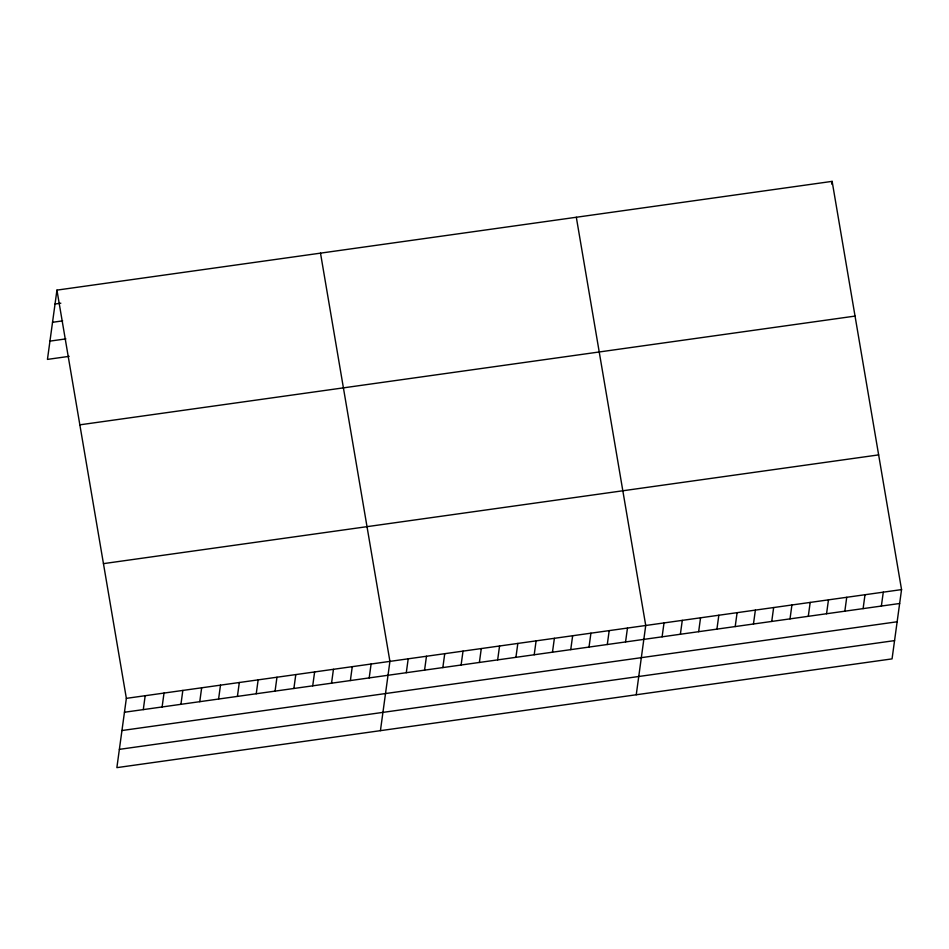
<?xml version="1.0" encoding="UTF-8"?>
<svg xmlns="http://www.w3.org/2000/svg" width="949" height="949" viewBox="0 0 949 949"><rect width="100%" height="100%" fill="white"/><g stroke="black" fill="none" stroke-linecap="round" stroke-linejoin="round"><path stroke-width="1.42" d="M56.94 290.121L126.359 698.357L116.869 767.634L892.06 658.879L901.55 589.602L832.131 181.366L56.94 290.121L47.45 359.398L69.17 356.349M143.287 709.615L145.185 695.712M162.113 706.969L164.011 693.078M180.939 704.324L182.837 690.433M199.764 701.691L201.662 687.8M218.59 699.045L220.488 685.154M237.416 696.4L239.314 682.509M256.242 693.766L258.14 679.875M275.068 691.121L276.966 677.23M293.893 688.476L295.791 674.585M312.719 685.842L314.617 671.951M331.545 683.197L333.443 669.306M350.371 680.552L352.269 666.661M369.197 677.918L371.095 664.027M380.43 730.659L389.92 661.382L320.501 253.146M406.291 672.711L408.2 658.82M424.571 670.148L426.469 656.257M442.839 667.586L444.737 653.695M461.107 665.024L463.017 651.133M479.387 662.461L481.285 648.57M497.656 659.899L499.554 645.996M515.924 657.325L517.834 643.434M534.204 654.763L536.102 640.872M552.472 652.2L554.382 638.309M570.74 649.638L572.65 635.747M589.021 647.076L590.919 633.185M607.289 644.513L609.199 630.622M625.557 641.951L627.467 628.06M636.245 694.775L645.735 625.498L576.316 217.25M662.105 636.826L664.015 622.935M680.374 634.264L682.284 620.373M698.654 631.69L700.552 617.799M716.922 629.128L718.832 615.237M735.202 626.565L737.1 612.674M753.47 624.003L755.368 610.112M771.739 621.441L773.649 607.55M831.751 184.142L832.131 181.366M790.019 618.878L791.917 604.988M808.287 616.316L810.185 602.425M826.555 613.754L828.465 599.863M844.835 611.192L846.733 597.301M863.104 608.629L865.002 594.738M881.372 606.067L883.282 592.164M55.042 304.012L60.831 303.194M52.539 322.292L62.67 320.869M49.953 341.118L65.884 338.888M79.846 424.832L855.037 316.088M103.453 563.635L878.644 454.891M126.359 698.357L901.55 589.602M124.461 712.248L899.652 603.493M121.958 730.528L897.149 621.773M119.372 749.354L894.563 640.611"/></g></svg>
